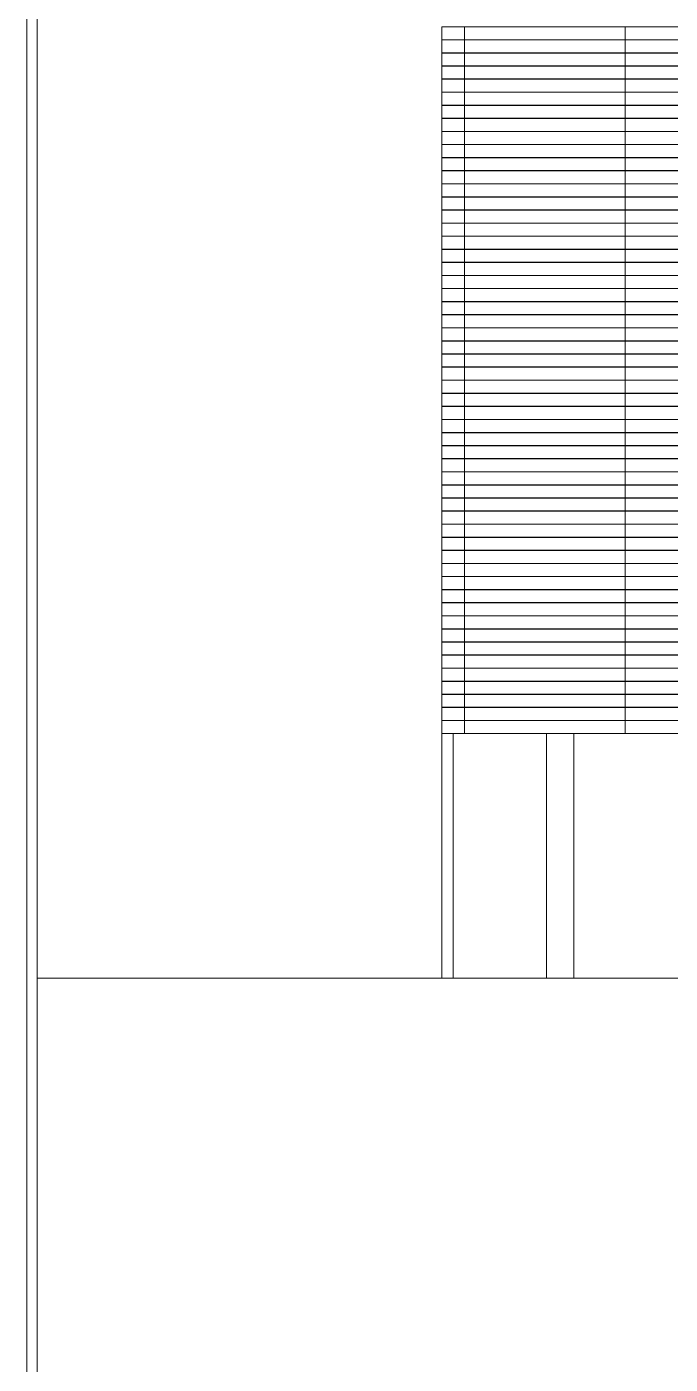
# Model space of a CAD drawing. Header units: millimetres. Extents: x -489 to 1607, y 116 to 1738.
# Drawn here: x 489.6 to 514.6, y 1299.6 to 1351.6 of the extents above; entities that cross this region are included whole.
import ezdxf

# ---------------------------------------------------------------- set-up
doc = ezdxf.new("R2010")
doc.units = ezdxf.units.MM

msp = doc.modelspace()

# ---------------------------------------------------------------- linework, layer by layer
at = {"color": 7, "linetype": 'Continuous', "lineweight": 15}
for p, q in [((489.63, 894.624), (489.63, 1704.624)), ((490.03, 1704.624), (490.03, 1314.624)), ((505.758, 1351.573), (505.758, 1351.073)), ((506.637, 1351.573), (505.758, 1351.573)), ((506.637, 1351.573), (506.637, 1351.073)), ((512.879, 1351.573), (506.637, 1351.573)), ((512.879, 1351.573), (512.879, 1351.073)), ((515.001, 1351.573), (512.879, 1351.573)), ((505.758, 1351.073), (506.637, 1351.073)), ((505.758, 1351.065), (505.758, 1350.565)), ((506.637, 1351.065), (505.758, 1351.065)), ((506.637, 1351.073), (512.879, 1351.073)), ((506.637, 1351.065), (506.637, 1350.565)), ((512.879, 1351.065), (506.637, 1351.065)), ((512.879, 1351.073), (515.001, 1351.073)), ((512.879, 1351.065), (512.879, 1350.565)), ((515.001, 1351.065), (512.879, 1351.065)), ((505.758, 1350.565), (506.637, 1350.565)), ((505.758, 1350.556), (505.758, 1350.056)), ((506.637, 1350.556), (505.758, 1350.556)), ((506.637, 1350.565), (512.879, 1350.565)), ((506.637, 1350.556), (506.637, 1350.056)), ((512.879, 1350.556), (506.637, 1350.556)), ((512.879, 1350.565), (515.001, 1350.565)), ((512.879, 1350.556), (512.879, 1350.056)), ((515.001, 1350.556), (512.879, 1350.556)), ((505.758, 1350.056), (506.637, 1350.056)), ((505.758, 1350.048), (505.758, 1349.548)), ((506.637, 1350.048), (505.758, 1350.048)), ((506.637, 1350.056), (512.879, 1350.056)), ((506.637, 1350.048), (506.637, 1349.548)), ((512.879, 1350.048), (506.637, 1350.048)), ((512.879, 1350.056), (515.001, 1350.056)), ((512.879, 1350.048), (512.879, 1349.548)), ((515.001, 1350.048), (512.879, 1350.048)), ((505.758, 1349.548), (506.637, 1349.548)), ((505.758, 1349.539), (505.758, 1349.039)), ((506.637, 1349.539), (505.758, 1349.539)), ((506.637, 1349.548), (512.879, 1349.548)), ((506.637, 1349.539), (506.637, 1349.039)), ((512.879, 1349.539), (506.637, 1349.539)), ((512.879, 1349.548), (515.001, 1349.548)), ((512.879, 1349.539), (512.879, 1349.039)), ((515.001, 1349.539), (512.879, 1349.539)), ((505.758, 1349.039), (506.637, 1349.039)), ((505.758, 1349.031), (505.758, 1348.531)), ((506.637, 1349.031), (505.758, 1349.031)), ((506.637, 1349.039), (512.879, 1349.039)), ((506.637, 1349.031), (506.637, 1348.531)), ((512.879, 1349.031), (506.637, 1349.031)), ((512.879, 1349.039), (515.001, 1349.039)), ((512.879, 1349.031), (512.879, 1348.531)), ((515.001, 1349.031), (512.879, 1349.031)), ((505.758, 1348.531), (506.637, 1348.531)), ((505.758, 1348.522), (505.758, 1348.022)), ((506.637, 1348.522), (505.758, 1348.522)), ((506.637, 1348.531), (512.879, 1348.531)), ((506.637, 1348.522), (506.637, 1348.022)), ((512.879, 1348.522), (506.637, 1348.522)), ((512.879, 1348.531), (515.001, 1348.531)), ((512.879, 1348.522), (512.879, 1348.022)), ((515.001, 1348.522), (512.879, 1348.522)), ((505.758, 1348.022), (506.637, 1348.022)), ((505.758, 1348.014), (505.758, 1347.514)), ((506.637, 1348.014), (505.758, 1348.014)), ((506.637, 1348.022), (512.879, 1348.022)), ((506.637, 1348.014), (506.637, 1347.514)), ((512.879, 1348.014), (506.637, 1348.014)), ((512.879, 1348.022), (515.001, 1348.022)), ((512.879, 1348.014), (512.879, 1347.514)), ((515.001, 1348.014), (512.879, 1348.014)), ((505.758, 1347.514), (506.637, 1347.514)), ((505.758, 1347.505), (505.758, 1347.005)), ((506.637, 1347.505), (505.758, 1347.505)), ((506.637, 1347.514), (512.879, 1347.514)), ((506.637, 1347.505), (506.637, 1347.005)), ((512.879, 1347.505), (506.637, 1347.505)), ((512.879, 1347.514), (515.001, 1347.514)), ((512.879, 1347.505), (512.879, 1347.005)), ((515.001, 1347.505), (512.879, 1347.505)), ((505.758, 1347.005), (506.637, 1347.005)), ((505.758, 1346.997), (505.758, 1346.497)), ((506.637, 1346.997), (505.758, 1346.997)), ((506.637, 1347.005), (512.879, 1347.005)), ((506.637, 1346.997), (506.637, 1346.497)), ((512.879, 1346.997), (506.637, 1346.997)), ((512.879, 1347.005), (515.001, 1347.005)), ((512.879, 1346.997), (512.879, 1346.497)), ((515.001, 1346.997), (512.879, 1346.997)), ((514.258, 1346.997), (514.258, 1347.005)), ((505.758, 1346.497), (506.637, 1346.497)), ((505.758, 1346.488), (505.758, 1345.988)), ((506.637, 1346.488), (505.758, 1346.488)), ((506.637, 1346.497), (512.879, 1346.497)), ((506.637, 1346.488), (506.637, 1345.988)), ((512.879, 1346.488), (506.637, 1346.488)), ((512.879, 1346.497), (515.001, 1346.497)), ((512.879, 1346.488), (512.879, 1345.988)), ((515.001, 1346.488), (512.879, 1346.488)), ((514.258, 1346.488), (514.258, 1346.497)), ((505.758, 1345.988), (506.637, 1345.988)), ((505.758, 1345.98), (505.758, 1345.48)), ((506.637, 1345.98), (505.758, 1345.98)), ((506.637, 1345.988), (512.879, 1345.988)), ((506.637, 1345.98), (506.637, 1345.48)), ((512.879, 1345.98), (506.637, 1345.98)), ((512.879, 1345.988), (515.001, 1345.988)), ((512.879, 1345.98), (512.879, 1345.48)), ((515.001, 1345.98), (512.879, 1345.98)), ((514.258, 1345.98), (514.258, 1345.988)), ((505.758, 1345.48), (506.637, 1345.48)), ((505.758, 1345.471), (505.758, 1344.971)), ((506.637, 1345.471), (505.758, 1345.471)), ((506.637, 1345.48), (512.879, 1345.48)), ((506.637, 1345.471), (506.637, 1344.971)), ((512.879, 1345.471), (506.637, 1345.471)), ((512.879, 1345.48), (515.001, 1345.48)), ((512.879, 1345.471), (512.879, 1344.971)), ((515.001, 1345.471), (512.879, 1345.471)), ((514.258, 1345.471), (514.258, 1345.48)), ((505.758, 1344.971), (506.637, 1344.971)), ((505.758, 1344.963), (505.758, 1344.463)), ((506.637, 1344.963), (505.758, 1344.963)), ((506.637, 1344.971), (512.879, 1344.971)), ((506.637, 1344.963), (506.637, 1344.463)), ((512.879, 1344.963), (506.637, 1344.963)), ((512.879, 1344.971), (515.001, 1344.971)), ((512.879, 1344.963), (512.879, 1344.463)), ((515.001, 1344.963), (512.879, 1344.963)), ((514.258, 1344.963), (514.258, 1344.971)), ((505.758, 1344.463), (506.637, 1344.463)), ((505.758, 1344.454), (505.758, 1343.954)), ((506.637, 1344.454), (505.758, 1344.454)), ((506.637, 1344.463), (512.879, 1344.463)), ((506.637, 1344.454), (506.637, 1343.954)), ((512.879, 1344.454), (506.637, 1344.454)), ((512.879, 1344.463), (515.001, 1344.463)), ((512.879, 1344.454), (512.879, 1343.954)), ((515.001, 1344.454), (512.879, 1344.454)), ((514.258, 1344.454), (514.258, 1344.463)), ((505.758, 1343.954), (506.637, 1343.954)), ((505.758, 1343.946), (505.758, 1343.446)), ((506.637, 1343.946), (505.758, 1343.946)), ((506.637, 1343.954), (512.879, 1343.954)), ((506.637, 1343.946), (506.637, 1343.446)), ((512.879, 1343.946), (506.637, 1343.946)), ((512.879, 1343.954), (515.001, 1343.954)), ((512.879, 1343.946), (512.879, 1343.446)), ((515.001, 1343.946), (512.879, 1343.946)), ((514.258, 1343.946), (514.258, 1343.954)), ((505.758, 1343.446), (506.637, 1343.446)), ((505.758, 1343.437), (505.758, 1342.937)), ((506.637, 1343.437), (505.758, 1343.437)), ((506.637, 1343.446), (512.879, 1343.446)), ((506.637, 1343.437), (506.637, 1342.937)), ((512.879, 1343.437), (506.637, 1343.437)), ((512.879, 1343.446), (515.001, 1343.446)), ((512.879, 1343.437), (512.879, 1342.937)), ((515.001, 1343.437), (512.879, 1343.437)), ((514.258, 1343.437), (514.258, 1343.446)), ((505.758, 1342.937), (506.637, 1342.937)), ((505.758, 1342.929), (505.758, 1342.429)), ((506.637, 1342.929), (505.758, 1342.929)), ((506.637, 1342.937), (512.879, 1342.937)), ((506.637, 1342.929), (506.637, 1342.429)), ((512.879, 1342.929), (506.637, 1342.929)), ((512.879, 1342.937), (515.001, 1342.937)), ((512.879, 1342.929), (512.879, 1342.429)), ((515.001, 1342.929), (512.879, 1342.929)), ((514.258, 1342.929), (514.258, 1342.937)), ((505.758, 1342.429), (506.637, 1342.429)), ((505.758, 1342.421), (505.758, 1341.921)), ((506.637, 1342.421), (505.758, 1342.421)), ((506.637, 1342.429), (512.879, 1342.429)), ((506.637, 1342.421), (506.637, 1341.921)), ((512.879, 1342.421), (506.637, 1342.421)), ((512.879, 1342.429), (515.001, 1342.429)), ((512.879, 1342.421), (512.879, 1341.921)), ((515.001, 1342.421), (512.879, 1342.421)), ((514.258, 1342.421), (514.258, 1342.429)), ((505.758, 1341.921), (506.637, 1341.921)), ((505.758, 1341.912), (505.758, 1341.412)), ((506.637, 1341.912), (505.758, 1341.912)), ((506.637, 1341.921), (512.879, 1341.921)), ((506.637, 1341.912), (506.637, 1341.412)), ((512.879, 1341.912), (506.637, 1341.912)), ((512.879, 1341.921), (515.001, 1341.921)), ((512.879, 1341.912), (512.879, 1341.412)), ((515.001, 1341.912), (512.879, 1341.912)), ((514.258, 1341.912), (514.258, 1341.921)), ((505.758, 1341.412), (506.637, 1341.412)), ((505.758, 1341.404), (505.758, 1340.904)), ((506.637, 1341.404), (505.758, 1341.404)), ((506.637, 1341.412), (512.879, 1341.412)), ((506.637, 1341.404), (506.637, 1340.904)), ((512.879, 1341.404), (506.637, 1341.404)), ((512.879, 1341.412), (515.001, 1341.412)), ((512.879, 1341.404), (512.879, 1340.904)), ((515.001, 1341.404), (512.879, 1341.404)), ((514.258, 1341.404), (514.258, 1341.412)), ((505.758, 1340.904), (506.637, 1340.904)), ((505.758, 1340.895), (505.758, 1340.395)), ((506.637, 1340.895), (505.758, 1340.895)), ((506.637, 1340.904), (512.879, 1340.904)), ((506.637, 1340.895), (506.637, 1340.395)), ((512.879, 1340.895), (506.637, 1340.895)), ((512.879, 1340.904), (515.001, 1340.904)), ((512.879, 1340.895), (512.879, 1340.395)), ((515.001, 1340.895), (512.879, 1340.895)), ((514.258, 1340.895), (514.258, 1340.904)), ((505.758, 1340.395), (506.637, 1340.395)), ((505.758, 1340.387), (505.758, 1339.887)), ((506.637, 1340.387), (505.758, 1340.387)), ((505.758, 1339.887), (506.637, 1339.887)), ((505.758, 1339.878), (505.758, 1339.378)), ((506.637, 1339.878), (505.758, 1339.878)), ((506.637, 1340.395), (512.879, 1340.395)), ((506.637, 1340.387), (506.637, 1339.887)), ((512.879, 1340.387), (506.637, 1340.387)), ((506.637, 1339.887), (512.879, 1339.887)), ((506.637, 1339.878), (506.637, 1339.378)), ((512.879, 1339.878), (506.637, 1339.878)), ((512.879, 1340.395), (515.001, 1340.395)), ((512.879, 1340.387), (512.879, 1339.887)), ((515.001, 1340.387), (512.879, 1340.387)), ((512.879, 1339.887), (515.001, 1339.887)), ((512.879, 1339.878), (512.879, 1339.378)), ((515.001, 1339.878), (512.879, 1339.878)), ((514.258, 1340.387), (514.258, 1340.395)), ((514.258, 1339.878), (514.258, 1339.887)), ((505.758, 1339.378), (506.637, 1339.378)), ((505.758, 1339.37), (505.758, 1338.87)), ((506.637, 1339.37), (505.758, 1339.37)), ((506.637, 1339.378), (512.879, 1339.378)), ((506.637, 1339.37), (506.637, 1338.87)), ((512.879, 1339.37), (506.637, 1339.37)), ((512.879, 1339.378), (515.001, 1339.378)), ((512.879, 1339.37), (512.879, 1338.87)), ((515.001, 1339.37), (512.879, 1339.37)), ((514.258, 1339.37), (514.258, 1339.378)), ((505.758, 1338.87), (506.637, 1338.87)), ((505.758, 1338.861), (505.758, 1338.361)), ((506.637, 1338.861), (505.758, 1338.861)), ((506.637, 1338.87), (512.879, 1338.87)), ((506.637, 1338.861), (506.637, 1338.361)), ((512.879, 1338.861), (506.637, 1338.861)), ((512.879, 1338.87), (515.001, 1338.87)), ((512.879, 1338.861), (512.879, 1338.361)), ((515.001, 1338.861), (512.879, 1338.861)), ((514.258, 1338.861), (514.258, 1338.87)), ((505.758, 1338.361), (506.637, 1338.361)), ((505.758, 1338.353), (505.758, 1337.853)), ((506.637, 1338.353), (505.758, 1338.353)), ((506.637, 1338.361), (512.879, 1338.361)), ((506.637, 1338.353), (506.637, 1337.853)), ((512.879, 1338.353), (506.637, 1338.353)), ((512.879, 1338.361), (515.001, 1338.361)), ((512.879, 1338.353), (512.879, 1337.853)), ((515.001, 1338.353), (512.879, 1338.353)), ((514.258, 1338.353), (514.258, 1338.361)), ((505.758, 1337.853), (506.637, 1337.853)), ((505.758, 1337.844), (505.758, 1337.344)), ((506.637, 1337.844), (505.758, 1337.844)), ((506.637, 1337.853), (512.879, 1337.853)), ((506.637, 1337.844), (506.637, 1337.344)), ((512.879, 1337.844), (506.637, 1337.844)), ((512.879, 1337.853), (515.001, 1337.853)), ((512.879, 1337.844), (512.879, 1337.344)), ((515.001, 1337.844), (512.879, 1337.844)), ((514.258, 1337.844), (514.258, 1337.853)), ((505.758, 1337.344), (506.637, 1337.344)), ((505.758, 1337.336), (505.758, 1336.836)), ((506.637, 1337.336), (505.758, 1337.336)), ((506.637, 1337.344), (512.879, 1337.344)), ((506.637, 1337.336), (506.637, 1336.836)), ((512.879, 1337.336), (506.637, 1337.336)), ((512.879, 1337.344), (515.001, 1337.344)), ((512.879, 1337.336), (512.879, 1336.836)), ((515.001, 1337.336), (512.879, 1337.336)), ((514.258, 1337.336), (514.258, 1337.344)), ((505.758, 1336.836), (506.637, 1336.836)), ((505.758, 1336.827), (505.758, 1336.327)), ((506.637, 1336.827), (505.758, 1336.827)), ((506.637, 1336.836), (512.879, 1336.836)), ((506.637, 1336.827), (506.637, 1336.327)), ((512.879, 1336.827), (506.637, 1336.827)), ((512.879, 1336.836), (515.001, 1336.836)), ((512.879, 1336.827), (512.879, 1336.327)), ((515.001, 1336.827), (512.879, 1336.827)), ((514.258, 1336.827), (514.258, 1336.836)), ((505.758, 1336.327), (506.637, 1336.327)), ((505.758, 1336.319), (505.758, 1335.819)), ((506.637, 1336.319), (505.758, 1336.319)), ((506.637, 1336.327), (512.879, 1336.327)), ((506.637, 1336.319), (506.637, 1335.819)), ((512.879, 1336.319), (506.637, 1336.319)), ((512.879, 1336.327), (515.001, 1336.327)), ((512.879, 1336.319), (512.879, 1335.819)), ((515.001, 1336.319), (512.879, 1336.319)), ((514.258, 1336.319), (514.258, 1336.327)), ((505.758, 1335.819), (506.637, 1335.819)), ((505.758, 1335.81), (505.758, 1335.31)), ((506.637, 1335.81), (505.758, 1335.81)), ((506.637, 1335.819), (512.879, 1335.819)), ((506.637, 1335.81), (506.637, 1335.31)), ((512.879, 1335.81), (506.637, 1335.81)), ((512.879, 1335.819), (515.001, 1335.819)), ((512.879, 1335.81), (512.879, 1335.31)), ((515.001, 1335.81), (512.879, 1335.81)), ((514.258, 1335.81), (514.258, 1335.819)), ((505.758, 1335.31), (506.637, 1335.31)), ((505.758, 1335.302), (505.758, 1334.802)), ((506.637, 1335.302), (505.758, 1335.302)), ((506.637, 1335.31), (512.879, 1335.31)), ((506.637, 1335.302), (506.637, 1334.802)), ((512.879, 1335.302), (506.637, 1335.302)), ((512.879, 1335.31), (515.001, 1335.31)), ((512.879, 1335.302), (512.879, 1334.802)), ((515.001, 1335.302), (512.879, 1335.302)), ((514.258, 1335.302), (514.258, 1335.31)), ((505.758, 1334.802), (506.637, 1334.802)), ((505.758, 1334.793), (505.758, 1334.293)), ((506.637, 1334.793), (505.758, 1334.793)), ((506.637, 1334.802), (512.879, 1334.802)), ((506.637, 1334.793), (506.637, 1334.293)), ((512.879, 1334.793), (506.637, 1334.793)), ((512.879, 1334.802), (515.001, 1334.802)), ((512.879, 1334.793), (512.879, 1334.293)), ((515.001, 1334.793), (512.879, 1334.793)), ((514.258, 1334.793), (514.258, 1334.802)), ((505.758, 1334.293), (506.637, 1334.293)), ((505.758, 1334.285), (505.758, 1333.785)), ((506.637, 1334.285), (505.758, 1334.285)), ((506.637, 1334.293), (512.879, 1334.293)), ((506.637, 1334.285), (506.637, 1333.785)), ((512.879, 1334.285), (506.637, 1334.285)), ((512.879, 1334.293), (515.001, 1334.293)), ((512.879, 1334.285), (512.879, 1333.785)), ((515.001, 1334.285), (512.879, 1334.285)), ((514.258, 1334.285), (514.258, 1334.293)), ((505.758, 1333.785), (506.637, 1333.785)), ((505.758, 1333.776), (505.758, 1333.276)), ((506.637, 1333.776), (505.758, 1333.776)), ((506.637, 1333.785), (512.879, 1333.785)), ((506.637, 1333.776), (506.637, 1333.276)), ((512.879, 1333.776), (506.637, 1333.776)), ((512.879, 1333.785), (515.001, 1333.785)), ((512.879, 1333.776), (512.879, 1333.276)), ((515.001, 1333.776), (512.879, 1333.776)), ((514.258, 1333.776), (514.258, 1333.785)), ((505.758, 1333.276), (506.637, 1333.276)), ((505.758, 1333.268), (505.758, 1332.768)), ((506.637, 1333.268), (505.758, 1333.268)), ((506.637, 1333.276), (512.879, 1333.276)), ((506.637, 1333.268), (506.637, 1332.768)), ((512.879, 1333.268), (506.637, 1333.268)), ((512.879, 1333.276), (515.001, 1333.276)), ((512.879, 1333.268), (512.879, 1332.768)), ((515.001, 1333.268), (512.879, 1333.268)), ((514.258, 1333.268), (514.258, 1333.276)), ((505.758, 1332.768), (506.637, 1332.768)), ((505.758, 1332.759), (505.758, 1332.259)), ((506.637, 1332.759), (505.758, 1332.759)), ((506.637, 1332.768), (512.879, 1332.768)), ((506.637, 1332.759), (506.637, 1332.259)), ((512.879, 1332.759), (506.637, 1332.759)), ((512.879, 1332.768), (515.001, 1332.768)), ((512.879, 1332.759), (512.879, 1332.259)), ((515.001, 1332.759), (512.879, 1332.759)), ((514.258, 1332.759), (514.258, 1332.768)), ((505.758, 1332.259), (506.637, 1332.259)), ((505.758, 1332.251), (505.758, 1331.751)), ((506.637, 1332.251), (505.758, 1332.251)), ((506.637, 1332.259), (512.879, 1332.259)), ((506.637, 1332.251), (506.637, 1331.751)), ((512.879, 1332.251), (506.637, 1332.251)), ((512.879, 1332.259), (515.001, 1332.259)), ((512.879, 1332.251), (512.879, 1331.751)), ((515.001, 1332.251), (512.879, 1332.251)), ((514.258, 1332.251), (514.258, 1332.259)), ((505.758, 1331.751), (506.637, 1331.751)), ((505.758, 1331.743), (505.758, 1331.243)), ((506.637, 1331.743), (505.758, 1331.743)), ((506.637, 1331.751), (512.879, 1331.751)), ((506.637, 1331.743), (506.637, 1331.243)), ((512.879, 1331.743), (506.637, 1331.743)), ((512.879, 1331.751), (515.001, 1331.751)), ((512.879, 1331.743), (512.879, 1331.243)), ((515.001, 1331.743), (512.879, 1331.743)), ((505.758, 1331.243), (506.637, 1331.243)), ((505.758, 1331.234), (505.758, 1330.734)), ((506.637, 1331.234), (505.758, 1331.234)), ((506.637, 1331.243), (512.879, 1331.243)), ((506.637, 1331.234), (506.637, 1330.734)), ((512.879, 1331.234), (506.637, 1331.234)), ((512.879, 1331.243), (515.001, 1331.243)), ((512.879, 1331.234), (512.879, 1330.734)), ((515.001, 1331.234), (512.879, 1331.234)), ((505.758, 1330.734), (506.637, 1330.734)), ((505.758, 1330.726), (505.758, 1330.226)), ((506.637, 1330.726), (505.758, 1330.726)), ((506.637, 1330.734), (512.879, 1330.734)), ((506.637, 1330.726), (506.637, 1330.226)), ((512.879, 1330.726), (506.637, 1330.726)), ((512.879, 1330.734), (515.001, 1330.734)), ((512.879, 1330.726), (512.879, 1330.226)), ((515.001, 1330.726), (512.879, 1330.726)), ((505.758, 1330.226), (506.637, 1330.226)), ((505.758, 1330.217), (505.758, 1329.717)), ((506.637, 1330.217), (505.758, 1330.217)), ((506.637, 1330.226), (512.879, 1330.226)), ((506.637, 1330.217), (506.637, 1329.717)), ((512.879, 1330.217), (506.637, 1330.217)), ((512.879, 1330.226), (515.001, 1330.226)), ((512.879, 1330.217), (512.879, 1329.717)), ((515.001, 1330.217), (512.879, 1330.217)), ((505.758, 1329.717), (506.637, 1329.717)), ((505.758, 1329.709), (505.758, 1329.209)), ((506.637, 1329.709), (505.758, 1329.709)), ((506.637, 1329.717), (512.879, 1329.717)), ((506.637, 1329.709), (506.637, 1329.209)), ((512.879, 1329.709), (506.637, 1329.709)), ((512.879, 1329.717), (515.001, 1329.717)), ((512.879, 1329.709), (512.879, 1329.209)), ((515.001, 1329.709), (512.879, 1329.709)), ((505.758, 1329.209), (506.637, 1329.209)), ((505.758, 1329.2), (505.758, 1328.7)), ((506.637, 1329.2), (505.758, 1329.2)), ((506.637, 1329.209), (512.879, 1329.209)), ((506.637, 1329.2), (506.637, 1328.7)), ((512.879, 1329.2), (506.637, 1329.2)), ((512.879, 1329.209), (515.001, 1329.209)), ((512.879, 1329.2), (512.879, 1328.7)), ((515.001, 1329.2), (512.879, 1329.2)), ((505.758, 1328.7), (506.637, 1328.7)), ((505.758, 1328.692), (505.758, 1328.192)), ((506.637, 1328.692), (505.758, 1328.692)), ((506.637, 1328.7), (512.879, 1328.7)), ((506.637, 1328.692), (506.637, 1328.192)), ((512.879, 1328.692), (506.637, 1328.692)), ((512.879, 1328.7), (515.001, 1328.7)), ((512.879, 1328.692), (512.879, 1328.192)), ((515.001, 1328.692), (512.879, 1328.692)), ((505.758, 1328.192), (506.637, 1328.192)), ((505.758, 1328.183), (505.758, 1327.683)), ((506.637, 1328.183), (505.758, 1328.183)), ((506.637, 1328.192), (512.879, 1328.192)), ((506.637, 1328.183), (506.637, 1327.683)), ((512.879, 1328.183), (506.637, 1328.183)), ((512.879, 1328.192), (515.001, 1328.192)), ((512.879, 1328.183), (512.879, 1327.683)), ((515.001, 1328.183), (512.879, 1328.183)), ((505.758, 1327.683), (506.637, 1327.683)), ((505.758, 1327.675), (505.758, 1327.175)), ((506.637, 1327.675), (505.758, 1327.675)), ((506.637, 1327.683), (512.879, 1327.683)), ((506.637, 1327.675), (506.637, 1327.175)), ((512.879, 1327.675), (506.637, 1327.675)), ((512.879, 1327.683), (515.001, 1327.683)), ((512.879, 1327.675), (512.879, 1327.175)), ((515.001, 1327.675), (512.879, 1327.675)), ((505.758, 1327.175), (506.637, 1327.175)), ((505.758, 1327.166), (505.758, 1326.666)), ((506.637, 1327.166), (505.758, 1327.166)), ((506.637, 1327.175), (512.879, 1327.175)), ((506.637, 1327.166), (506.637, 1326.666)), ((512.879, 1327.166), (506.637, 1327.166)), ((512.879, 1327.175), (515.001, 1327.175)), ((512.879, 1327.166), (512.879, 1326.666)), ((515.001, 1327.166), (512.879, 1327.166)), ((505.758, 1326.666), (506.637, 1326.666)), ((505.758, 1326.658), (505.758, 1326.158)), ((506.637, 1326.658), (505.758, 1326.658)), ((506.637, 1326.666), (512.879, 1326.666)), ((506.637, 1326.658), (506.637, 1326.158)), ((512.879, 1326.658), (506.637, 1326.658)), ((512.879, 1326.666), (515.001, 1326.666)), ((512.879, 1326.658), (512.879, 1326.158)), ((515.001, 1326.658), (512.879, 1326.658)), ((505.758, 1326.158), (506.637, 1326.158)), ((505.758, 1326.149), (505.758, 1325.649)), ((506.637, 1326.149), (505.758, 1326.149)), ((506.637, 1326.158), (512.879, 1326.158)), ((506.637, 1326.149), (506.637, 1325.649)), ((512.879, 1326.149), (506.637, 1326.149)), ((512.879, 1326.158), (515.001, 1326.158)), ((512.879, 1326.149), (512.879, 1325.649)), ((515.001, 1326.149), (512.879, 1326.149)), ((505.758, 1325.649), (506.637, 1325.649)), ((505.758, 1325.641), (505.758, 1325.141)), ((506.637, 1325.641), (505.758, 1325.641)), ((506.637, 1325.649), (512.879, 1325.649)), ((506.637, 1325.641), (506.637, 1325.141)), ((512.879, 1325.641), (506.637, 1325.641)), ((512.879, 1325.649), (515.001, 1325.649)), ((512.879, 1325.641), (512.879, 1325.141)), ((515.001, 1325.641), (512.879, 1325.641)), ((505.758, 1325.141), (506.637, 1325.141)), ((505.758, 1325.132), (505.758, 1324.632)), ((506.637, 1325.132), (505.758, 1325.132)), ((506.637, 1325.141), (512.879, 1325.141)), ((506.637, 1325.132), (506.637, 1324.632)), ((512.879, 1325.132), (506.637, 1325.132)), ((512.879, 1325.141), (515.001, 1325.141)), ((512.879, 1325.132), (512.879, 1324.632)), ((515.001, 1325.132), (512.879, 1325.132)), ((505.758, 1324.632), (506.637, 1324.632)), ((505.758, 1324.624), (505.758, 1324.124)), ((506.637, 1324.624), (505.758, 1324.624)), ((506.637, 1324.632), (512.879, 1324.632)), ((506.637, 1324.624), (506.637, 1324.124)), ((512.879, 1324.624), (506.637, 1324.624)), ((512.879, 1324.632), (515.001, 1324.632)), ((512.879, 1324.624), (512.879, 1324.124)), ((515.001, 1324.624), (512.879, 1324.624)), ((505.758, 1314.624), (505.758, 1324.124)), ((506.197, 1324.124), (505.758, 1324.124)), ((506.197, 1324.124), (509.819, 1324.124)), ((510.879, 1324.124), (509.819, 1324.124)), ((510.879, 1324.124), (542.637, 1324.124)), ((490.03, 1314.624), (490.03, 894.624)), ((705.03, 1314.624), (490.03, 1314.624))]:
    msp.add_line(p, q, dxfattribs=at)
at = {"color": 8, "linetype": 'Continuous', "lineweight": 15}
for p, q in [((506.197, 1324.124), (506.197, 1314.624)), ((509.819, 1314.624), (509.819, 1324.124)), ((510.879, 1324.124), (510.879, 1314.624))]:
    msp.add_line(p, q, dxfattribs=at)

doc.saveas('drawing.dxf')
